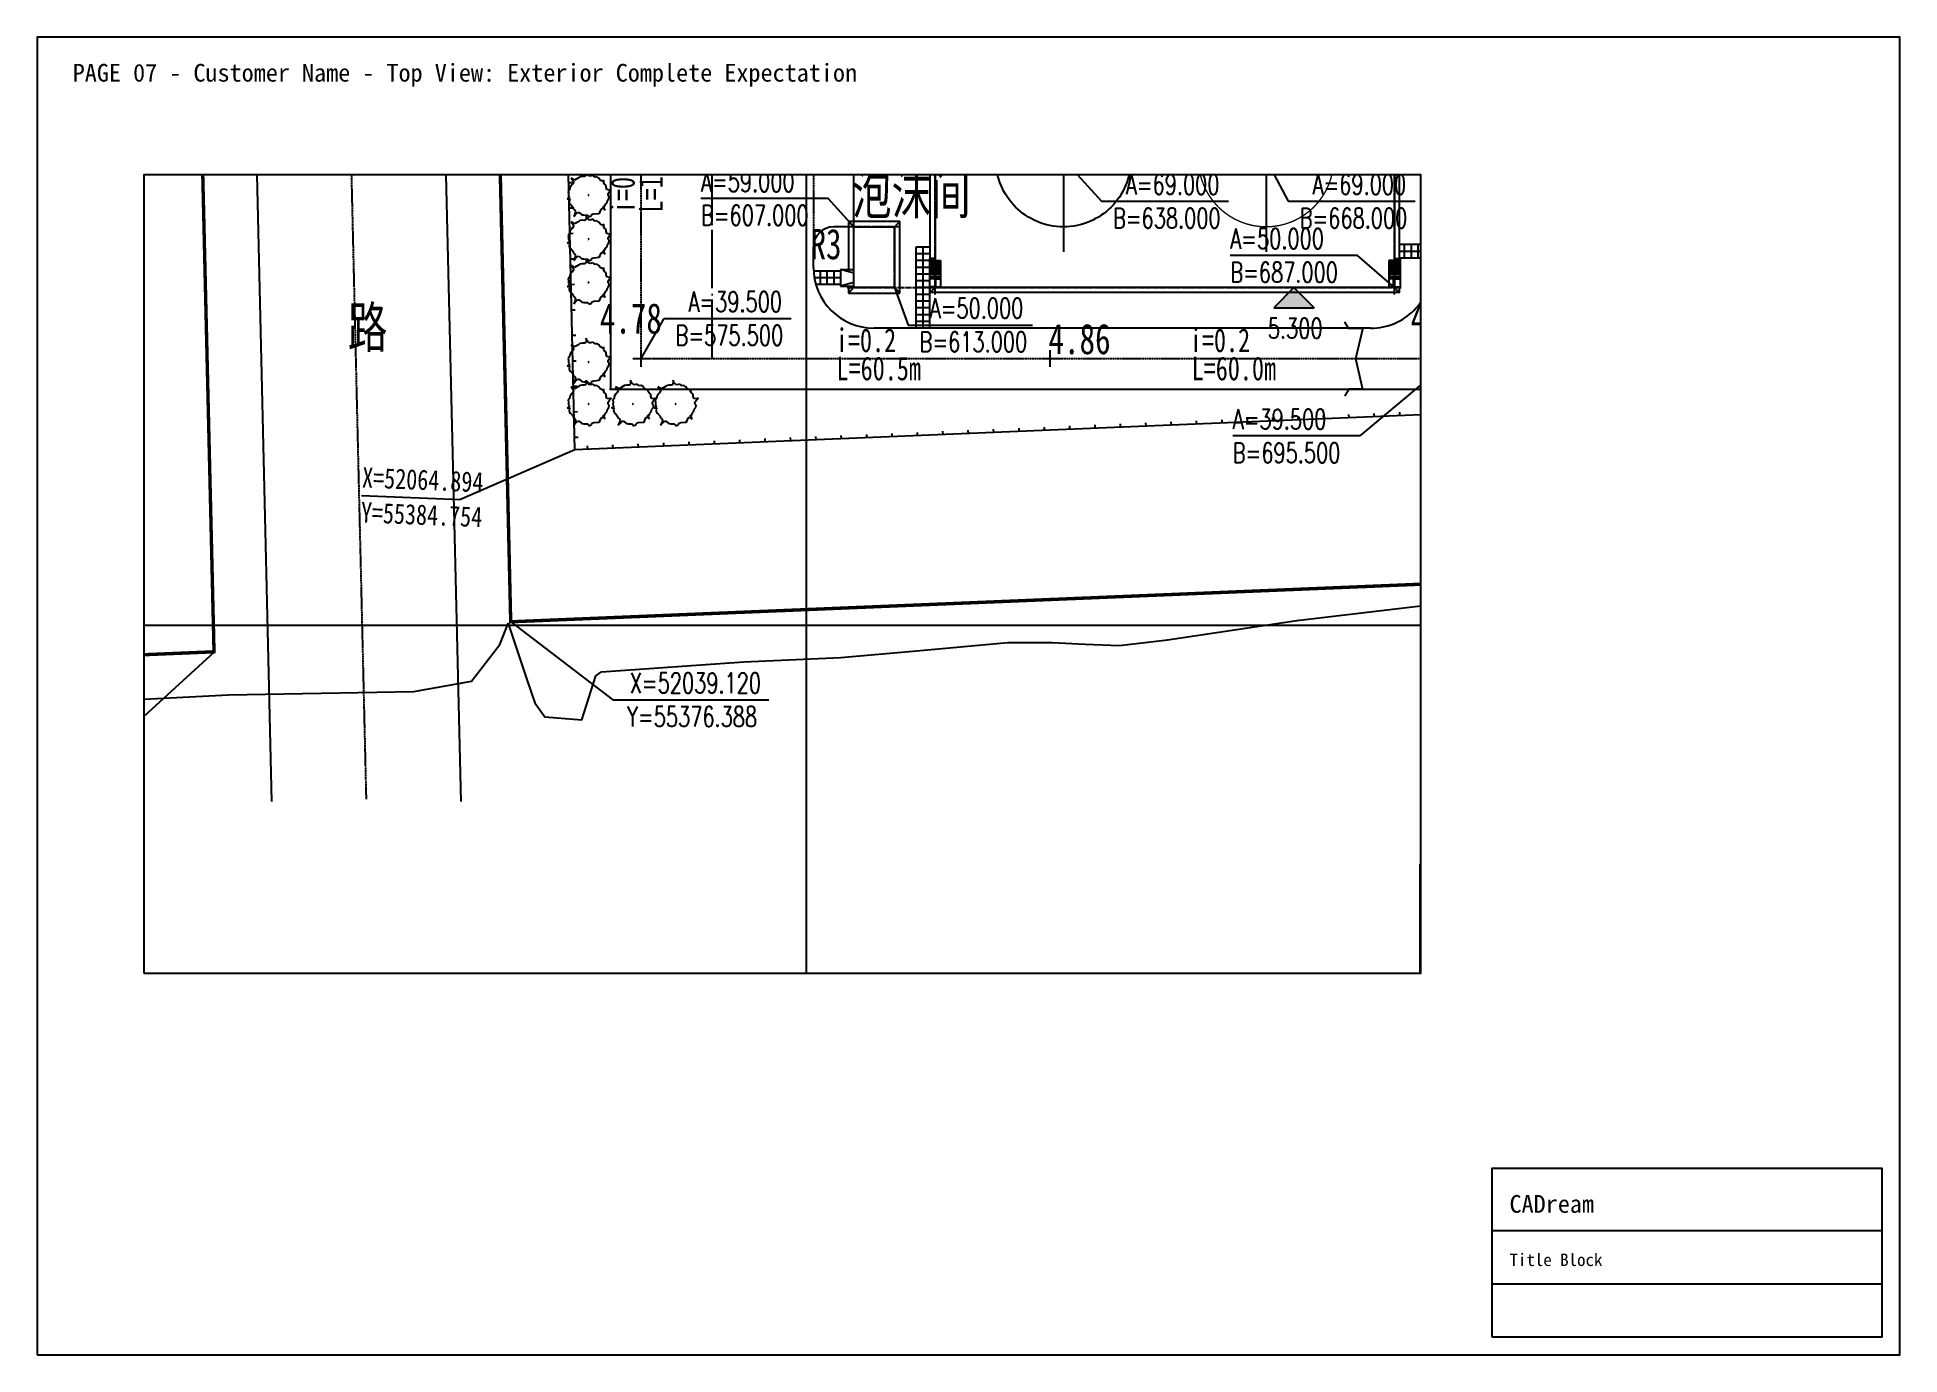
# Paper-space layout 'Layout1' of a CAD drawing. Header units: metres, sheet in millimetres. Extents: x 0 to 420, y 0 to 297.
# The model-space entities are those that its viewports show. They can reach past a viewport. Long polylines and large blocks are cut down to what shows.
import ezdxf

# ---------------------------------------------------------------- set-up
doc = ezdxf.new("R2010")
doc.units = ezdxf.units.M
doc.linetypes.add('DASH', pattern=[0.35, 0.25, -0.1])
doc.linetypes.add('DOTE', pattern=[2.42, 2, -0.2, 0.02, -0.2])
for name, color, linetype in [('DIM_COOR', 3, 'CONTINUOUS'), ('DIM_ELEV', 3, 'CONTINUOUS'), ('DIM_SYMB', 3, 'CONTINUOUS'), ('DOTE', 1, 'DOTE'), ('GROUND', 2, 'CONTINUOUS'), ('GT_8', 7, 'CONTINUOUS'), ('PUB_TEXT', 7, 'CONTINUOUS'), ('road', 2, 'CONTINUOUS'), ('SHEET_BORDER', 8, 'Continuous'), ('SHEET_TEXT', 5, 'Continuous'), ('SHEET_TITLEBLOCK', 7, 'Continuous'), ('SHEET_VIEWPORT_FRAME', 6, 'Continuous'), ('STAIR', 2, 'CONTINUOUS'), ('地形', 8, 'CONTINUOUS'), ('新规划建筑', 4, 'CONTINUOUS'), ('方格网', 6, 'CONTINUOUS'), ('绿化', 3, 'CONTINUOUS'), ('选址蓝线', 5, 'CONTINUOUS'), ('道路HK', 1, 'CONTINUOUS')]:
    doc.layers.add(name, color=color, linetype=linetype)
doc.styles.add('_TCH_DIM', font='SIMPLEX', dxfattribs={"bigfont": 'GBCBIG'})
doc.styles.add('HZ', font='txt', dxfattribs={"width": 0.75})

# ---------------------------------------------------------------- blocks, each defined once
blk = doc.blocks.new('CADREAM_TITLEBLOCK_V1')
at = {"layer": 'SHEET_TITLEBLOCK'}
for p, q in [((0, 24), (88, 24)), ((0, 12), (88, 12))]:
    blk.add_line(p, q, dxfattribs=at)
blk.add_lwpolyline([(0, 0), (88, 0), (88, 38), (0, 38)], close=True, dxfattribs=at)
for s, height, p in [('CADream', 4, (4, 28)), ('Title Block', 2.8, (4, 16))]:
    blk.add_text(s, height=height, dxfattribs=at).set_placement(p)
blk = doc.blocks.new('$plan$00000783')
for p, q in [((-495.9, 1381.5), (-677.1, 1271.475)), ((-371.925, 1369.275), (-495.9, 1381.5)), ((-257.5, 1442.625), (-371.925, 1369.275)), ((-133.525, 1381.5), (-257.5, 1442.625)), ((-57.225, 1662.7), (-133.525, 1381.5)), ((-19.075, 1442.625), (-57.225, 1662.7)), ((114.425, 1418.175), (-19.075, 1442.625)), ((286.075, 1491.525), (114.425, 1418.175)), ((419.6, 1528.2), (286.075, 1491.525)), ((734.3, 1271.475), (419.6, 1528.2)), ((-1411.4, 134.475), (-1535.375, 61.125)), ((-1535.375, 61.125), (-1420.925, 0)), ((-1249.275, 916.925), (-1459.075, 916.925)), ((-1459.075, 916.925), (-1316.025, 843.575)), ((-1420.925, 0), (-1363.725, -171.15)), ((-1382.775, 281.2), (-1411.4, 134.475)), ((-1306.5, 525.7), (-1401.85, 427.9)), ((-1401.85, 427.9), (-1382.775, 281.2)), ((-1316.025, 843.575), (-1220.675, 684.625)), ((-1220.675, 684.625), (-1306.5, 525.7)), ((-1077.625, 941.375), (-1249.275, 916.925)), ((-982.25, 1051.4), (-1077.625, 941.375)), ((-858.275, 1259.25), (-982.25, 1149.2)), ((-982.25, 1149.2), (-982.25, 1051.4)), ((-677.1, 1271.475), (-858.275, 1259.25)), ((28.6, 36.675), (0, 0)), ((0, 0), (57.2, 0)), ((57.2, 0), (28.6, 36.675)), ((848.725, 1198.125), (734.3, 1271.475)), ((944.1, 1247.025), (848.725, 1198.125)), ((1134.825, 1185.9), (944.1, 1247.025)), ((1125.275, 1063.625), (1134.825, 1185.9)), ((1153.9, 978.05), (1125.275, 1063.625)), ((1316.025, 806.9), (1153.9, 978.05)), ((1411.375, 696.85), (1316.025, 806.9)), ((1430.45, 415.675), (1411.375, 696.85)), ((1516.275, 342.325), (1430.45, 415.675)), ((1754.675, 342.325), (1516.275, 342.325)), ((1525.8, 85.575), (1563.95, 195.6)), ((1554.425, -73.35), (1525.8, 85.575)), ((1563.95, 195.6), (1735.625, 281.2)), ((1735.625, 281.2), (1926.35, 354.55)), ((1926.35, 354.55), (1754.675, 342.325)), ((-1363.725, -171.15), (-1401.85, -330.1)), ((-1401.85, -330.1), (-1354.175, -513.475)), ((-1354.175, -513.475), (-1249.275, -586.825)), ((-1249.275, -586.825), (-1220.675, -684.65)), ((-1220.675, -684.65), (-1220.675, -806.9)), ((-1220.675, -806.9), (-1068.075, -880.25)), ((-1010.875, -1198.125), (-1077.625, -1357.05)), ((-1077.625, -1357.05), (-953.65, -1234.8)), ((-1068.075, -880.25), (-991.8, -978.05)), ((-991.8, -978.05), (-1010.875, -1198.125)), ((-953.65, -1234.8), (-829.675, -1149.225)), ((-829.675, -1149.225), (-734.3, -1173.675)), ((-734.3, -1173.675), (-619.875, -1295.925)), ((-619.875, -1295.925), (-476.825, -1405.95)), ((410.05, -1418.175), (619.85, -1357.05)), ((619.85, -1357.05), (743.825, -1259.25)), ((743.825, -1259.25), (905.95, -1234.8)), ((905.95, -1234.8), (982.25, -1124.775)), ((982.25, -1124.775), (1125.275, -990.275)), ((1125.275, -990.275), (1134.825, -892.475)), ((1134.825, -892.475), (1182.5, -868.025)), ((1182.5, -868.025), (1354.15, -904.7)), ((1211.125, -733.55), (1354.15, -709.1)), ((1354.15, -904.7), (1211.125, -733.55)), ((1354.15, -709.1), (1401.825, -647.975)), ((1401.825, -647.975), (1459.05, -537.925)), ((1449.525, -452.35), (1487.675, -146.7)), ((1497.2, -513.475), (1449.525, -452.35)), ((1459.05, -537.925), (1497.2, -513.475)), ((1487.675, -146.7), (1554.425, -73.35)), ((-476.825, -1405.95), (-343.325, -1418.175)), ((-343.325, -1418.175), (-28.625, -1503.775)), ((-28.625, -1503.775), (57.2, -1797.175)), ((57.2, -1797.175), (95.35, -1503.775)), ((95.35, -1503.775), (133.5, -1454.85)), ((133.5, -1454.85), (267, -1405.95)), ((267, -1405.95), (410.05, -1418.175))]:
    blk.add_line(p, q)
blk = doc.blocks.new('A$C1A160313')
at = {"layer": 'DOTE', "color": 1, "linetype": 'DOTE'}
for p, q in [((2.3, 35), (2.3, 78)), ((8.3, 35), (8.3, 78)), ((14.3, 0), (14.3, 78)), ((82.3, 0), (82.3, 78)), ((1.3, 77), (83.3, 77)), ((1.3, 35), (9.3, 35)), ((9.1, 10), (1.3, 10)), ((2.3, 1), (2.3, 10)), ((8.3, 1), (8.3, 10)), ((1.3, 1), (83.3, 1))]:
    blk.add_line(p, q, dxfattribs=at)
at = {"layer": 'GROUND'}
for p, q in [((9.1, 77.8), (1.5, 77.8)), ((1.5, 77.8), (1.5, 34.2)), ((2.1, 77.2), (1.5, 77.8)), ((8.1, 77.2), (2.5, 77.2)), ((8.5, 77.2), (9.1, 77.8)), ((9.1, 34.2), (9.1, 77.8)), ((14.18, 77.12), (13.58, 77.72)), ((82.42, 77.12), (83.02, 77.72)), ((2.1, 76.8), (2.1, 71.2)), ((8.5, 71.2), (8.5, 76.8)), ((2.1, 70.8), (2.1, 65.2)), ((8.5, 65.2), (8.5, 70.8)), ((2.1, 64.8), (2.1, 59.2)), ((8.5, 59.2), (8.5, 64.8)), ((2.1, 58.8), (2.1, 53.2)), ((8.5, 53.2), (8.5, 58.8)), ((2.1, 52.8), (2.1, 47.2)), ((8.5, 47.2), (8.5, 52.8)), ((2.1, 46.8), (2.1, 35.2)), ((8.5, 35.2), (8.5, 46.8)), ((2.1, 34.8), (1.5, 34.2)), ((1.5, 34.2), (9.1, 34.2)), ((2.5, 34.8), (8.1, 34.8)), ((8.5, 34.8), (9.1, 34.2)), ((9.1, 10.8), (1.5, 10.8)), ((1.5, 10.8), (1.5, 3.7)), ((2.1, 10.2), (1.5, 10.8)), ((8.5, 10.2), (9.1, 10.8)), ((9.1, 0.2), (9.1, 10.8)), ((1.5, 1.2), (1.5, 0.2)), ((2.1, 0.8), (1.5, 0.2)), ((1.5, 0.2), (9.1, 0.2)), ((2.1, 1.2), (2.1, 1.2)), ((8.5, 0.8), (9.1, 0.2)), ((14.18, 0.88), (13.58, 0.28)), ((82.42, 0.88), (83.02, 0.28))]:
    blk.add_line(p, q, dxfattribs=at)
for points in [[(13.58, 43.32), (13.58, 77.72), (14.42, 77.72)], [(18.62, 77.72), (82.18, 77.72)], [(82.18, 77.72), (83.02, 77.72), (83.02, 76.88)], [(83.02, 72.68), (83.02, 43.32)], [(13.58, 5.32), (13.58, 39.12)], [(83.02, 39.12), (83.02, 5.32)], [(14.42, 0.28), (13.58, 0.28), (13.58, 1.12)], [(82.18, 0.28), (14.42, 0.28)], [(83.02, 1.12), (83.02, 0.28), (82.18, 0.28)]]:
    blk.add_lwpolyline(points, dxfattribs=at)
at = {"layer": 'STAIR'}
for p, q in [((14.42, 77.12), (14.42, 77.82)), ((18.62, 77.82), (14.42, 77.82)), ((15.62, 77.12), (15.62, 77.82)), ((15.92, 77.12), (15.92, 77.82)), ((16.22, 77.12), (16.22, 77.82)), ((16.52, 77.12), (16.52, 77.82)), ((16.82, 77.12), (16.82, 77.82)), ((17.12, 77.12), (17.12, 77.82)), ((17.42, 77.12), (17.42, 77.82)), ((17.72, 77.12), (17.72, 77.82)), ((18.02, 77.12), (18.02, 77.82)), ((18.32, 77.12), (18.32, 77.82)), ((18.62, 77.12), (18.62, 77.82)), ((0, 77.05), (0, 74.55)), ((0, 77.05), (2.1, 77.05)), ((2.1, 76.55), (0, 77.05)), ((2.1, 75.05), (0, 74.55)), ((0, 74.55), (2.1, 74.55)), ((2.1, 76.8), (2.1, 74.55)), ((14.42, 76.88), (14.42, 76.18)), ((18.32, 76.18), (14.42, 76.18)), ((15.62, 76.88), (15.62, 76.18)), ((15.92, 76.88), (15.92, 76.18)), ((16.22, 76.88), (16.22, 76.18)), ((16.52, 76.88), (16.52, 76.18)), ((16.82, 76.88), (16.82, 76.18)), ((17.12, 76.88), (17.12, 76.18)), ((17.42, 76.88), (17.42, 76.18)), ((17.72, 76.88), (17.72, 76.18)), ((18.02, 76.88), (18.02, 76.18)), ((18.32, 76.88), (18.32, 76.18)), ((81.48, 72.98), (81.48, 76.88)), ((82.18, 75.68), (81.48, 75.68)), ((82.18, 75.38), (81.48, 75.38)), ((82.18, 75.08), (81.48, 75.08)), ((82.18, 74.78), (81.48, 74.78)), ((82.18, 74.48), (81.48, 74.48)), ((82.42, 76.88), (83.12, 76.88)), ((82.42, 75.68), (83.12, 75.68)), ((82.42, 75.38), (83.12, 75.38)), ((82.42, 75.08), (83.12, 75.08)), ((82.42, 74.78), (83.12, 74.78)), ((82.42, 74.48), (83.12, 74.48)), ((83.12, 72.68), (83.12, 76.88)), ((82.18, 74.18), (81.48, 74.18)), ((82.18, 73.88), (81.48, 73.88)), ((82.18, 73.58), (81.48, 73.58)), ((82.18, 73.28), (81.48, 73.28)), ((82.18, 72.98), (81.48, 72.98)), ((82.42, 74.18), (83.12, 74.18)), ((82.42, 73.88), (83.12, 73.88)), ((82.42, 73.58), (83.12, 73.58)), ((82.42, 73.28), (83.12, 73.28)), ((82.42, 72.98), (83.12, 72.98)), ((82.42, 72.68), (83.12, 72.68)), ((2.1, 71.4), (2.1, 71)), ((14.18, 43.32), (13.48, 43.32)), ((13.48, 43.32), (13.48, 39.12)), ((14.18, 43.02), (13.48, 43.02)), ((14.18, 42.72), (13.48, 42.72)), ((14.18, 42.42), (13.48, 42.42)), ((14.18, 42.12), (13.48, 42.12)), ((14.18, 41.82), (13.48, 41.82)), ((14.18, 41.52), (13.48, 41.52)), ((14.42, 43.02), (15.12, 43.02)), ((14.42, 42.72), (15.12, 42.72)), ((14.42, 42.42), (15.12, 42.42)), ((14.42, 42.12), (15.12, 42.12)), ((14.42, 41.82), (15.12, 41.82)), ((14.42, 41.52), (15.12, 41.52)), ((15.12, 43.02), (15.12, 39.12)), ((82.18, 43.02), (81.48, 43.02)), ((81.48, 43.02), (81.48, 39.12)), ((82.18, 42.72), (81.48, 42.72)), ((82.18, 42.42), (81.48, 42.42)), ((82.18, 42.12), (81.48, 42.12)), ((82.18, 41.82), (81.48, 41.82)), ((82.18, 41.52), (81.48, 41.52)), ((82.42, 43.32), (83.12, 43.32)), ((82.42, 43.02), (83.12, 43.02)), ((82.42, 42.72), (83.12, 42.72)), ((82.42, 42.42), (83.12, 42.42)), ((82.42, 42.12), (83.12, 42.12)), ((82.42, 41.82), (83.12, 41.82)), ((82.42, 41.52), (83.12, 41.52)), ((83.12, 43.32), (83.12, 39.12)), ((14.18, 41.22), (13.48, 41.22)), ((14.18, 40.92), (13.48, 40.92)), ((14.18, 40.62), (13.48, 40.62)), ((14.18, 40.32), (13.48, 40.32)), ((14.18, 39.12), (13.48, 39.12)), ((14.42, 41.22), (15.12, 41.22)), ((14.42, 40.92), (15.12, 40.92)), ((14.42, 40.62), (15.12, 40.62)), ((14.42, 39.12), (14.42, 40.32)), ((14.42, 40.32), (15.12, 40.32)), ((14.42, 39.12), (15.12, 39.12)), ((82.18, 41.22), (81.48, 41.22)), ((82.18, 40.92), (81.48, 40.92)), ((82.18, 40.62), (81.48, 40.62)), ((82.18, 40.32), (81.48, 40.32)), ((82.18, 39.12), (81.48, 39.12)), ((82.18, 39.12), (82.18, 40.32)), ((82.42, 41.22), (83.12, 41.22)), ((82.42, 40.92), (83.12, 40.92)), ((82.42, 40.62), (83.12, 40.62)), ((82.42, 40.32), (83.12, 40.32)), ((82.42, 39.12), (83.12, 39.12)), ((0.3, 3.7), (0.3, 1.2)), ((0.3, 3.7), (2.1, 3.7)), ((2.1, 3.2), (0.3, 3.7)), ((13.48, 5.32), (13.48, 1.12)), ((14.18, 5.32), (13.48, 5.32)), ((14.18, 5.02), (13.48, 5.02)), ((14.18, 4.72), (13.48, 4.72)), ((14.18, 4.42), (13.48, 4.42)), ((14.18, 4.12), (13.48, 4.12)), ((14.18, 3.82), (13.48, 3.82)), ((14.18, 3.52), (13.48, 3.52)), ((14.18, 3.22), (13.48, 3.22)), ((14.18, 2.92), (13.48, 2.92)), ((14.42, 5.02), (15.12, 5.02)), ((14.42, 4.72), (15.12, 4.72)), ((14.42, 4.42), (15.12, 4.42)), ((14.42, 4.12), (15.12, 4.12)), ((14.42, 3.82), (15.12, 3.82)), ((14.42, 3.52), (15.12, 3.52)), ((14.42, 3.22), (15.12, 3.22)), ((14.42, 2.92), (15.12, 2.92)), ((15.12, 5.02), (15.12, 1.12)), ((82.18, 5.02), (81.48, 5.02)), ((81.48, 5.02), (81.48, 1.12)), ((82.18, 4.72), (81.48, 4.72)), ((82.18, 4.42), (81.48, 4.42)), ((82.18, 4.12), (81.48, 4.12)), ((82.18, 3.82), (81.48, 3.82)), ((82.18, 3.52), (81.48, 3.52)), ((82.18, 3.22), (81.48, 3.22)), ((82.18, 2.92), (81.48, 2.92)), ((82.42, 5.32), (83.12, 5.32)), ((82.42, 5.02), (83.12, 5.02)), ((82.42, 4.72), (83.12, 4.72)), ((82.42, 4.42), (83.12, 4.42)), ((82.42, 4.12), (83.12, 4.12)), ((82.42, 3.82), (83.12, 3.82)), ((82.42, 3.52), (83.12, 3.52)), ((82.42, 3.22), (83.12, 3.22)), ((82.42, 2.92), (83.12, 2.92)), ((83.12, 5.32), (83.12, 1.12)), ((2.1, 1.7), (0.3, 1.2)), ((0.3, 1.2), (2.1, 1.2)), ((14.18, 2.62), (13.48, 2.62)), ((14.18, 2.32), (13.48, 2.32)), ((14.18, 1.12), (13.48, 1.12)), ((14.42, 2.62), (15.12, 2.62)), ((14.42, 1.12), (14.42, 2.32)), ((14.42, 2.32), (15.12, 2.32)), ((14.42, 1.12), (15.12, 1.12)), ((82.18, 2.62), (81.48, 2.62)), ((82.18, 2.32), (81.48, 2.32)), ((82.18, 1.12), (81.48, 1.12)), ((82.18, 1.12), (82.18, 2.32)), ((82.42, 2.62), (83.12, 2.62)), ((82.42, 2.32), (83.12, 2.32)), ((82.42, 1.12), (83.12, 1.12))]:
    blk.add_line(p, q, dxfattribs=at)
blk = doc.blocks.new('$LinePat$围墙')
at = {"color": 0}
blk.add_line((600, 0), (600, -160), dxfattribs=at)
at = {"color": 0, "const_width": 40}
blk.add_lwpolyline([(0, 0), (1201, 0)], dxfattribs=at)

msp = doc.modelspace()

# ---------------------------------------------------------------- hatches: boundary and pattern name
at = {"layer": 'DIM_ELEV', "linetype": 'Continuous'}
msp.add_hatch(color=256, dxfattribs=at).paths.add_polyline_path([(672.13, 50), (669.13, 47), (675.13, 47)])

# ---------------------------------------------------------------- linework, layer by layer
at = {"linetype": 'DASH', "ltscale": 0.01}
msp.add_line((601, 87), (601, 56), dxfattribs=at)
at = {"linetype": 'Continuous'}
for p, q in [((607, 59), (613, 59)), ((607, 50), (607, 59)), ((613, 59), (613, 50)), ((613, 50), (607, 50))]:
    msp.add_line(p, q, dxfattribs=at)
msp.add_line((900.92, -44.09), (690.92, -44.09))
at = {"linetype": 'Continuous', "const_width": 0.3, "flags": 128}
for points in [[(679.6, 44.94), (680.19, 44), (682.33, 44), (681.26, 39.5), (682.28, 35), (680.28, 35), (679.65, 33.96)], [(574.25, 39.5), (576.75, 39.5)], [(575.5, 40.75), (575.5, 38.25)], [(634.75, 39.5), (637.25, 39.5)], [(636, 40.75), (636, 38.25)]]:
    msp.add_lwpolyline(points, dxfattribs=at)
at = {"const_width": 0.6}
for points in [[(690.92, -35.28), (900.92, -35.28)], [(690.92, -35.28), (690.92, -79.94)]]:
    msp.add_lwpolyline(points, dxfattribs=at)
at = {"color": 3, "ltscale": 10}
msp.add_circle((638, 69), 10, dxfattribs=at)
at = {"layer": 'DIM_COOR', "color": 3, "linetype": 'Continuous'}
for p, q in [((638, 69), (643.63, 62.78)), ((668, 69), (671.26, 62.78)), ((603.17, 63.19), (584.36, 63.19)), ((607, 59), (603.17, 63.19)), ((643.63, 62.78), (662.44, 62.78)), ((671.26, 62.78), (690.07, 62.78)), ((681.51, 54.76), (662.7, 54.76)), ((687, 50), (681.51, 54.76)), ((613, 50), (615.04, 44.47)), ((575.5, 39.5), (578.89, 45.44)), ((578.89, 45.44), (597.7, 45.44)), ((615.04, 44.47), (633.41, 44.47)), ((695.5, 39.5), (681.87, 28.05)), ((681.87, 28.05), (663.06, 28.05)), ((556.2, 0.55), (571.31, -10.98)), ((512.29, -3.94), (492.93, -21.66)), ((571.31, -10.98), (594.41, -10.98))]:
    msp.add_line(p, q, dxfattribs=at)
at = {"layer": 'DIM_ELEV', "linetype": 'Continuous'}
for p, q in [((672.13, 50), (669.13, 47)), ((672.13, 50), (675.13, 47)), ((669.13, 47), (675.13, 47))]:
    msp.add_line(p, q, dxfattribs=at)
at = {"layer": 'DIM_SYMB', "linetype": 'Continuous'}
for points in [[(575.5, 71.01, 0, 0, 0), (575.5, 59.94, 0.8, 0, 0), (575.5, 56.94, 0, 0, 0)], [(614.03, 66.09, 0, 0, 0), (611.26, 63.7, 0.4, 0, 0), (610.13, 62.72, 0, 0, 0)], [(613.57, 48.12, 0, 0, 0), (611.92, 45.94, 0.4, 0, 0), (611.01, 44.75, 0, 0, 0)], [(660.63, 48.12, 0, 0, 0), (662.29, 45.94, 0.4, 0, 0), (663.19, 44.75, 0, 0, 0)], [(614.92, 39.5, 0, 0, 0), (603.86, 39.5, 0.8, 0, 0), (600.86, 39.5, 0, 0, 0)], [(656.31, 39.5, 0, 0, 0), (667.37, 39.5, 0.8, 0, 0), (670.37, 39.5, 0, 0, 0)]]:
    msp.add_lwpolyline(points, format="xyseb", dxfattribs=at)
at = {"layer": 'DOTE', "ltscale": 0.01}
for p, q in [((522.5, 494.06), (534.8, -25.68)), ((575.5, 39.5), (575.5, 344.5)), ((575.5, 39.5), (762, 39.5))]:
    msp.add_line(p, q, dxfattribs=at)
at = {"layer": 'DOTE', "ltscale": 10}
msp.add_line((586, 39.5), (586, 126.29), dxfattribs=at)
at = {"layer": 'DOTE', "color": 1, "linetype": 'DOTE', "ltscale": 2000}
for p, q in [((638, 112.8), (638, 55.3)), ((668, 112.8), (668, 55.3))]:
    msp.add_line(p, q, dxfattribs=at)
at = {"layer": 'DOTE', "linetype": 'DOTE', "ltscale": 0.01, "const_width": 0.5, "flags": 128}
msp.add_lwpolyline([(779.83, 9.79), (777.92, 437.27), (546.09, 435.4), (556.2, 0.56)], close=True, dxfattribs=at)
at = {"layer": 'DOTE', "linetype": 'DOTE', "ltscale": 15, "const_width": 0.5, "flags": 128}
msp.add_lwpolyline([(407.22, 163.74), (508.33, 163.78), (512.29, -3.88), (411.28, -8.08)], close=True, dxfattribs=at)
at = {"layer": 'GT_8'}
for p, q in [((619, 126), (619, 50)), ((687, 126), (687, 50)), ((687, 50), (619, 50))]:
    msp.add_line(p, q, dxfattribs=at)
at = {"layer": 'road', "linetype": 'Continuous'}
for p, q in [((571, 35), (571, 128.11)), ((607, 59), (607, 84)), ((607, 59), (604, 59)), ((601, 53), (601, 56)), ((616.18, 56), (616.18, 44)), ((618.28, 56), (616.18, 56)), ((617.18, 56), (617.18, 44)), ((687.72, 56.41), (692.5, 56.41)), ((687.72, 55.41), (692.5, 55.41)), ((688.5, 54.41), (688.5, 56.41)), ((689.5, 54.41), (689.5, 56.41)), ((690.5, 54.41), (690.5, 56.41)), ((691.5, 54.41), (691.5, 56.41)), ((605, 52.45), (601, 52.45)), ((602, 52.45), (602, 50.45)), ((603, 52.45), (603, 50.45)), ((604, 52.45), (604, 50.45)), ((618.28, 55), (616.18, 55)), ((618.18, 54), (616.18, 54)), ((618.18, 53), (616.18, 53)), ((618.18, 54.32), (618.18, 44)), ((687.72, 54.41), (692.5, 54.41)), ((605, 51.45), (601.09, 51.45)), ((605, 50.45), (601.3, 50.45)), ((618.18, 52), (616.18, 52)), ((618.18, 51), (616.18, 51)), ((618.18, 50), (616.18, 50)), ((618.18, 49), (616.18, 49)), ((618.18, 48), (616.18, 48)), ((618.18, 47), (616.18, 47)), ((618.18, 46), (616.18, 46)), ((618.18, 45), (616.18, 45)), ((683.5, 44), (610, 44)), ((570.82, 35), (765, 35))]:
    msp.add_line(p, q, dxfattribs=at)
for centre, radius, start, end in [((604, 56), 3, 90, 180), ((610, 53), 9, 180, 270), ((683.5, 53), 9, 270, 0)]:
    msp.add_arc(centre, radius, start, end, dxfattribs=at)
at = {"layer": '地形', "flags": 128}
for points in [[(490.35, -11.43), (514.44, -10.27), (541.85, -9.73), (550.42, -8.2), (554.6, -2.8), (555.84, 0.3), (558.55, -7.82), (559.77, -11.41), (561.26, -13.5), (566.71, -13.93), (568.8, -7.44), (569.62, -6.83), (590.71, -5.37), (605.06, -4.72), (616.28, -3.74), (629.8, -2.48), (636.35, -2.51), (641.22, -2.74), (646.31, -2.97), (653.41, -2.12), (653.41, -2.12), (672.56, 0.77), (692.03, 3.08)], [(690.92, -54.25), (677.85, -54.5), (622.86, -56.12), (573.26, -59.67), (522.47, -65.17), (513.79, -61.03), (507.84, -51.94), (503.64, -61.88), (500.91, -66.82), (489.55, -66.35), (473.24, -63.16), (437.64, -68.02), (399.67, -68.99), (380.64, -70.74), (356.5, -73.54), (354.13, -69.65), (339.04, -67.77), (322.48, -70.89), (128.64, -80.64), (-0.67, -89.24), (-29.7, -88.06)], [(690.92, -54.25), (677.85, -54.5), (622.86, -56.12), (573.26, -59.67), (522.47, -65.17), (513.79, -61.03), (507.84, -51.94), (503.64, -61.88), (500.91, -66.82), (489.55, -66.35), (473.24, -63.16), (437.64, -68.02), (399.67, -68.99), (380.64, -70.74), (356.5, -73.54), (354.13, -69.65), (339.04, -67.77), (322.48, -70.89), (128.64, -80.64), (-0.67, -89.24), (-29.7, -88.06)]]:
    msp.add_lwpolyline(points, dxfattribs=at)
at = {"layer": '新规划建筑', "color": 0, "linetype": 'Continuous', "const_width": 0.2}
msp.add_lwpolyline([(628, 69, 1), (648, 69, 1), (628, 69, 1)], format="xyb", dxfattribs=at)
at = {"layer": '新规划建筑', "color": 0, "linetype": 'DASH', "ltscale": 3000, "const_width": 0.2}
msp.add_lwpolyline([(658, 69, 1), (678, 69, 1), (658, 69, 1)], format="xyb", dxfattribs=at)
at = {"layer": '方格网', "color": 6, "linetype": 'Continuous'}
for p, q in [((600, -54.65), (600, 494.06)), ((850.55, 0), (-76.88, 0))]:
    msp.add_line(p, q, dxfattribs=at)
at = {"layer": '选址蓝线', "color": 0, "linetype": 'Continuous'}
msp.add_line((501.82, 20.67), (495.9, 13.99), dxfattribs=at)
at = {"layer": '选址蓝线', "color": 5, "linetype": 'Continuous', "flags": 128}
for points in [[(556.35, 425.5), (777.98, 427.33), (779.82, 34.87), (565.71, 25.99)], [(407.29, 163.73), (498.39, 163.74), (501.72, 20.66), (410.7, 16.91)]]:
    msp.add_lwpolyline(points, close=True, dxfattribs=at)
at = {"layer": '道路HK', "color": 1, "linetype": 'Continuous', "ltscale": 300}
for p, q in [((517.18, 127.21), (520.81, -26.02)), ((545.2, 126.79), (548.82, -26.02))]:
    msp.add_line(p, q, dxfattribs=at)
at = {"layer": '道路HK', "color": 0, "linetype": 'Continuous'}
for p in [(565.71, 25.99), (534.11, 19.24)]:
    msp.add_line(p, (548.76, 18.65), dxfattribs=at)

# ---------------------------------------------------------------- block references
at = {"linetype": 'Continuous'}
msp.add_blockref('A$C1A160313', (604.7, 49), dxfattribs=at)
at = {"linetype": 'Continuous', "yscale": 0.003125, "zscale": 0.003125}
for p, xscale, rotation in [((564.74, 67.45), 0.0031403267353883, 91.343227247698), ((564.83, 63.68), 0.0031403267353883, 91.343227247698), ((564.92, 59.91), 0.0031403267353883, 91.343227247698), ((565.01, 56.14), 0.0031403267353883, 91.343227247698), ((565.1, 52.37), 0.0031403267353883, 91.343227247698), ((565.18, 48.6), 0.0031403267353883, 91.343227247698), ((565.27, 44.84), 0.0031403267353883, 91.343227247698), ((565.36, 41.07), 0.0031403267353883, 91.343227247698), ((565.45, 37.3), 0.0031403267353883, 91.343227247698), ((565.54, 33.53), 0.0031403267353883, 91.343227247698), ((565.63, 29.76), 0.0031403267353883, 91.343227247698), ((659.62, 29.89), 0.003131543425304, 182.3757573705985), ((663.38, 30.04), 0.003131543425304, 182.3757573705985), ((667.13, 30.2), 0.003131543425304, 182.3757573705985), ((670.89, 30.35), 0.003131543425304, 182.3757573705985), ((674.64, 30.51), 0.003131543425304, 182.3757573705985), ((678.4, 30.67), 0.003131543425304, 182.3757573705985), ((682.16, 30.82), 0.003131543425304, 182.3757573705985), ((685.91, 30.98), 0.003131543425304, 182.3757573705985), ((689.67, 31.13), 0.003131543425304, 182.3757573705985), ((693.43, 31.29), 0.003131543425304, 182.3757573705985), ((565.71, 25.99), 0.0031403267353883, 91.343227247698), ((592.01, 27.08), 0.003131543425304, 182.3757573705985), ((595.76, 27.24), 0.003131543425304, 182.3757573705985), ((599.52, 27.39), 0.003131543425304, 182.3757573705985), ((603.28, 27.55), 0.003131543425304, 182.3757573705985), ((607.03, 27.7), 0.003131543425304, 182.3757573705985), ((610.79, 27.86), 0.003131543425304, 182.3757573705985), ((614.55, 28.02), 0.003131543425304, 182.3757573705985), ((618.3, 28.17), 0.003131543425304, 182.3757573705985), ((622.06, 28.33), 0.003131543425304, 182.3757573705985), ((625.81, 28.48), 0.003131543425304, 182.3757573705985), ((629.57, 28.64), 0.003131543425304, 182.3757573705985), ((633.33, 28.8), 0.003131543425304, 182.3757573705985), ((637.08, 28.95), 0.003131543425304, 182.3757573705985), ((640.84, 29.11), 0.003131543425304, 182.3757573705985), ((644.59, 29.26), 0.003131543425304, 182.3757573705985), ((648.35, 29.42), 0.003131543425304, 182.3757573705985), ((652.11, 29.57), 0.003131543425304, 182.3757573705985), ((655.86, 29.73), 0.003131543425304, 182.3757573705985), ((569.47, 26.15), 0.003131543425304, 182.3757573705985), ((573.23, 26.3), 0.003131543425304, 182.3757573705985), ((576.98, 26.46), 0.003131543425304, 182.3757573705985), ((580.74, 26.61), 0.003131543425304, 182.3757573705985), ((584.5, 26.77), 0.003131543425304, 182.3757573705985), ((588.25, 26.93), 0.003131543425304, 182.3757573705985)]:
    msp.add_blockref('$LinePat$围墙', p, dxfattribs=dict(at, xscale=xscale, rotation=rotation))
at = {"layer": '绿化', "linetype": 'Continuous', "xscale": 0.0020000000008835, "yscale": 0.0020000000008835, "zscale": 0.0020000000008835, "rotation": 224.9407050224119}
for p in [(567.75, 70.2), (567.75, 63.75), (567.75, 57.25), (567.75, 50.82), (567.75, 39.07), (567.75, 32.86), (574.33, 32.86), (580.62, 32.86)]:
    msp.add_blockref('$plan$00000783', p, dxfattribs=at)

# ---------------------------------------------------------------- texts
at = {"layer": 'PUB_TEXT', "linetype": 'Continuous', "width": 0.75}
for s, p in [('L=104.0m', (578.71, 61.12)), ('i=0.3', (574.54, 61.02)), ('i=0.3', (694.54, 59.37))]:
    msp.add_text(s, height=3.5, rotation=90, dxfattribs=at).set_placement(p)
at = {"layer": 'PUB_TEXT', "linetype": 'Continuous', "style": '_TCH_DIM', "width": 0.705882}
for s, p in [('A=59.000', (584.36, 64.19)), ('A=69.000', (647.24, 63.78)), ('A=69.000', (674.87, 63.78)), ('B=607.000', (584.36, 59.21)), ('B=638.000', (645.34, 58.8)), ('B=668.000', (672.97, 58.8)), ('A=50.000', (662.7, 55.76)), ('B=687.000', (662.7, 50.79)), ('A=39.500', (582.5, 46.44)), ('A=50.000', (618.21, 45.47)), ('B=575.500', (580.6, 41.46)), ('5.300', (668.26, 42.5)), ('B=613.000', (616.71, 40.49)), ('A=39.500', (663.06, 29.05)), ('B=695.500', (663.06, 24.07)), ('X=52039.120', (573.81, -9.98)), ('Y=55376.388', (573.41, -14.95))]:
    msp.add_text(s, height=2.975, dxfattribs=at).set_placement(p)
at = {"layer": 'PUB_TEXT', "linetype": 'Continuous', "width": 0.75}
for s, height, p in [('泡沫间', 6, (606.72, 60.9)), ('R3', 4.5, (600.57, 54.2)), ('路', 6, (532.1, 41.13)), ('4.78', 4.5, (569.39, 43.2)), ('4.73', 4.5, (689.39, 43.2)), ('i=0.2', 3.5, (604.32, 40.46)), ('4.86', 4.5, (635.8, 40.16)), ('i=0.2', 3.5, (656.71, 40.46)), ('L=60.5m', 3.5, (604.42, 36.29)), ('L=60.0m', 3.5, (656.98, 36.29))]:
    msp.add_text(s, height=height, dxfattribs=at).set_placement(p)
at = {"layer": '道路HK', "color": 0, "linetype": 'Continuous', "style": 'HZ', "width": 0.8}
for s, p in [('X=52064.894', (534.16, 20.44)), ('Y=55384.754', (533.98, 15.28))]:
    msp.add_text(s, height=3, rotation=357.6702, dxfattribs=at).set_placement(p)

psp = doc.layouts.get("Layout1")

# ---------------------------------------------------------------- linework, layer by layer
at = {"layer": 'SHEET_BORDER'}
psp.add_lwpolyline([(0, 0), (420, 0), (420, 297), (0, 297)], close=True, dxfattribs=at)
at = {"layer": 'SHEET_VIEWPORT_FRAME'}
psp.add_lwpolyline([(24, 86), (312, 86), (312, 266), (24, 266)], close=True, dxfattribs=at)

# ---------------------------------------------------------------- block references
at = {"layer": 'SHEET_TITLEBLOCK'}
psp.add_blockref('CADREAM_TITLEBLOCK_V1', (328, 4), dxfattribs=at)

# ---------------------------------------------------------------- texts
at = {"layer": 'SHEET_TEXT'}
psp.add_text('PAGE 07 - Customer Name - Top View: Exterior Complete Expectation', height=4, dxfattribs=at).set_placement((8, 287))

# ---------------------------------------------------------------- viewports
at = {"layer": 'SHEET_VIEWPORT_FRAME'}
psp.add_viewport(center=(168, 176), size=(288, 180), view_center_point=(596.39, 7.63), view_height=118.1384, dxfattribs=at)

doc.saveas('drawing.dxf')
